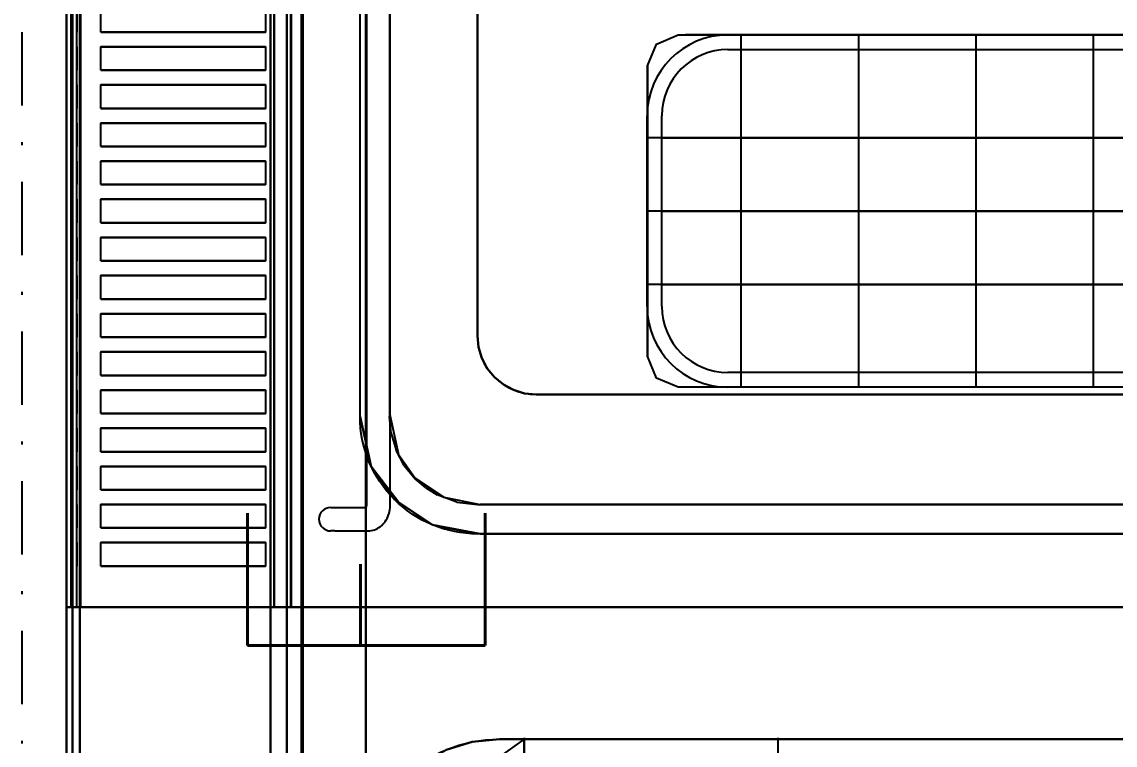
# Model space of a CAD drawing. Header units: millimetres. Extents: x 38967 to 51721, y 49836 to 53207.
# Drawn here: x 42049.88 to 42087.14, y 52542.14 to 52566.79 of the extents above; entities that cross this region are included whole.
import ezdxf

# ---------------------------------------------------------------- set-up
doc = ezdxf.new("R2010")
doc.units = ezdxf.units.MM
doc.header["$LTSCALE"] = 5
doc.linetypes.add('TRATTO-PUNTO', pattern=[1, 0.5, -0.25, 0, -0.25])
for name, color, linetype in [('200-EquipBorder-2d', 9, 'Continuous'), ('200-EquipInternal-2d', 252, 'Continuous'), ('200-EquipSteel-3d', 9, 'Continuous'), ('250-ele-2d', 20, 'Continuous')]:
    doc.layers.add(name, color=color, linetype=linetype)
doc.layers.add('200-InsPoint-3D', color=3, linetype='Continuous', plot=False)
doc.styles.add('SIMPLEX', font='simplex')

# ---------------------------------------------------------------- blocks, each defined once
blk = doc.blocks.new('ELECTROLUX-MC7-BODY400X250')
at = {"layer": '200-EquipBorder-2d'}
for p, q in [((0, 0), (400, 0)), ((0, -655), (0, 0)), ((400, 0), (400, -655))]:
    blk.add_line(p, q, dxfattribs=at)
at = {"layer": '200-EquipInternal-2d'}
blk.add_line((0, -80), (400, -80), dxfattribs=at)
at = {"layer": '200-EquipSteel-3d'}
for points, invisible_edges in [([(0, -0.34, 912.22), (0, 0, 910.5), (400, 0, 910.5), (400, -0.34, 912.22)], 8), ([(0, 0, 902.7), (0, -0.13, 901.81), (400, -0.13, 901.81), (400, 0, 902.7)], 2), ([(0, -0.13, 901.81), (0, -0.54, 901.01), (400, -0.54, 901.01), (400, -0.13, 901.81)], 10), ([(0, -1.32, 913.68), (0, -0.34, 912.22), (400, -0.34, 912.22), (400, -1.32, 913.68)], 10), ([(0, -0.54, 901.01), (0, -1.19, 900.39), (400, -1.19, 900.39), (400, -0.54, 901.01)], 10), ([(0, -1.19, 900.39), (0, -2, 900), (400, -2, 900), (400, -1.19, 900.39)], 8), ([(0, -2.78, 914.66), (0, -1.32, 913.68), (400, -1.32, 913.68), (400, -2.78, 914.66)], 10), ([(0, -655, 650), (0, -655, 900), (0, -2, 900), (0, -102, 724)], 12), ([(0, -2, 900), (0, -2, 724), (0, -102, 724)], 8), ([(0, -4.5, 915), (0, -2.78, 914.66), (400, -2.78, 914.66), (400, -4.5, 915)], 2), ([(400, -655, 650), (400, -102, 724), (400, -2, 900), (400, -655, 900)], 3), ([(400, -2, 900), (400, -2, 724), (400, -102, 724)], 8), ([(0, -71.6, 914.58), (0, -69.5, 915), (400, -69.5, 915), (400, -71.6, 914.58)], 8), ([(0, -73.39, 913.39), (0, -71.6, 914.58), (400, -71.6, 914.58), (400, -73.39, 913.39)], 10), ([(0, -74.58, 911.6), (0, -73.39, 913.39), (400, -73.39, 913.39), (400, -74.58, 911.6)], 10), ([(0, -75, 909.5), (0, -74.58, 911.6), (400, -74.58, 911.6), (400, -75, 909.5)], 2), ([(0, -75.45, 903.59), (0, -75, 905.7), (400, -75, 905.7), (400, -75.45, 903.59)], 8), ([(0, -76.64, 901.78), (0, -75.45, 903.59), (400, -75.45, 903.59), (400, -76.64, 901.78)], 10), ([(0, -78.4, 900.53), (0, -76.64, 901.78), (400, -76.64, 901.78), (400, -78.4, 900.53)], 10), ([(0, -80.5, 900), (0, -78.4, 900.53), (400, -78.4, 900.53), (400, -80.5, 900)], 2), ([(0, -102, 724), (0, -655, 650), (0, -102, 650)], 1), ([(400, -102, 724), (400, -655, 650), (400, -102, 650)], 1)]:
    blk.add_3dface(points, dxfattribs=dict(at, invisible_edges=invisible_edges))
for points in [[(0, 0, 910.5), (0, 0, 902.7), (400, 0, 902.7), (400, 0, 910.5)], [(0, -2, 724), (0, -2, 900), (400, -2, 900), (400, -2, 724)], [(0, -2, 724), (0, -102, 724), (400, -102, 724), (400, -2, 724)], [(0, -69.5, 915), (0, -4.5, 915), (400, -4.5, 915), (400, -69.5, 915)], [(0, -75, 905.7), (0, -75, 909.5), (400, -75, 909.5), (400, -75, 905.7)], [(0, -655, 650), (0, -102, 650), (400, -102, 650), (400, -655, 650)], [(0, -102, 650), (400, -102, 650), (400, -102, 724), (0, -102, 724)]]:
    blk.add_3dface(points, dxfattribs=at)
at = {"layer": '200-InsPoint-3D'}
for p in [(0, 0), (400, 0)]:
    blk.add_point(p, dxfattribs=at)
blk = doc.blocks.new('ELECTROLUX-MC7-CHIPSCUTTTOP400')
at = {"layer": '200-EquipInternal-2d'}
for p, q in [((355.5, -155.9), (45.5, -155.9)), ((45.5, -242.5), (355.5, -242.5)), ((45.5, -242.5), (355.5, -242.5))]:
    blk.add_line(p, q, dxfattribs=at)
blk.add_lwpolyline([(307.5, -640), (92.5, -640, -0.414214), (45, -592.5), (45, -147.5, -0.414214), (92.5, -100), (307.5, -100, -0.414214), (355, -147.5), (355, -592.5, -0.414214)], format="xyb", close=True, dxfattribs=at)
at = {"layer": '200-EquipSteel-3d'}
for points, invisible_edges in [([(400, -80.5, 900), (307.5, -100, 900), (92.5, -100, 900), (0, -80.5, 900)], 5), ([(307.5, -100, 900), (316.77, -100.91, 900), (400, -80.5, 900)], 10), ([(316.77, -100.91, 900), (325.68, -103.62, 900), (400, -80.5, 900)], 10), ([(325.68, -103.62, 900), (333.89, -108.01, 900), (400, -80.5, 900)], 10), ([(333.89, -108.01, 900), (341.09, -113.91, 900), (400, -80.5, 900)], 10), ([(341.09, -113.91, 900), (346.99, -121.11, 900), (400, -80.5, 900)], 10), ([(346.99, -121.11, 900), (351.38, -129.32, 900), (400, -80.5, 900)], 10), ([(351.38, -129.32, 900), (354.09, -138.23, 900), (400, -80.5, 900)], 10), ([(354.09, -138.23, 900), (355, -147.5, 900), (400, -80.5, 900)], 10), ([(400, -80.5, 900), (355, -147.5, 900), (355, -592.5, 900), (400, -655, 900)], 5), ([(351.38, -129.32, 750), (354.09, -138.23, 750), (354.09, -138.23, 900), (351.38, -129.32, 900)], 10), ([(351.38, -129.32, 750), (354.09, -138.23, 750), (354.09, -601.77, 750), (351.38, -610.68, 750)], 10), ([(354.09, -138.23, 750), (355, -147.5, 750), (355, -147.5, 900), (354.09, -138.23, 900)], 8), ([(354.09, -138.23, 750), (355, -147.5, 750), (355, -592.5, 750), (354.09, -601.77, 750)], 8)]:
    blk.add_3dface(points, dxfattribs=dict(at, invisible_edges=invisible_edges))
for points in [[(45, -155.9, 840), (355, -155.9, 840), (315, -100, 900), (85, -100, 900)], [(355, -147.5, 750), (355, -592.5, 750), (355, -592.5, 900), (355, -147.5, 900)], [(45, -242.5, 790), (355, -242.5, 790), (355, -155.9, 840), (45, -155.9, 840)], [(45, -242.5, 790), (355, -242.5, 790), (355, -497.5, 790), (45, -497.5, 790)]]:
    blk.add_3dface(points, dxfattribs=at)
blk = doc.blocks.new('E7CSPDC000')
blk.add_blockref('ELECTROLUX-MC7-BODY400X250', (0, 0))
blk.add_blockref('ELECTROLUX-MC7-CHIPSCUTTTOP400', (0, 0))
blk = doc.blocks.new('ECON')
at = {"layer": '250-ele-2d'}
for p, q in [((0, 40.64), (0, 20.32)), ((-40.64, 0), (-20.32, 0)), ((20.32, 0), (40.64, 0)), ((0, -20.32), (0, -40.64))]:
    blk.add_line(p, q, dxfattribs=at)
for radius in [20.32, 1]:
    blk.add_circle((0, 0), radius, dxfattribs=at)
blk.add_point((0, 0), dxfattribs=at)
at = {"layer": '250-ele-2d', "style": 'SIMPLEX', "flags": 8}
blk.add_attdef('E', (50.05, -40.64), '', height=81, dxfattribs=at)
blk = doc.blocks.new('ELECTROLUX-MC-CAMINO400')
at = {"layer": '200-EquipInternal-2d'}
for points in [[(0, -0.21), (400, -0.21), (400, -75.21), (0, -75.21)], [(14, -10.37), (22, -10.37), (22, -66.52), (14, -66.52)], [(27, -10.37), (35, -10.37), (35, -66.52), (27, -66.52)], [(40, -10.37), (48, -10.37), (48, -66.52), (40, -66.52)], [(53, -10.37), (61, -10.37), (61, -66.52), (53, -66.52)], [(66, -10.37), (74, -10.37), (74, -66.52), (66, -66.52)], [(79, -10.37), (87, -10.37), (87, -66.52), (79, -66.52)], [(92, -10.37), (100, -10.37), (100, -66.52), (92, -66.52)], [(105, -10.37), (113, -10.37), (113, -66.52), (105, -66.52)], [(118, -10.37), (126, -10.37), (126, -66.52), (118, -66.52)], [(131, -10.37), (139, -10.37), (139, -66.52), (131, -66.52)], [(144, -10.37), (152, -10.37), (152, -66.52), (144, -66.52)], [(157, -10.37), (165, -10.37), (165, -66.52), (157, -66.52)], [(170, -10.37), (178, -10.37), (178, -66.52), (170, -66.52)], [(183, -10.37), (191, -10.37), (191, -66.52), (183, -66.52)], [(196, -10.37), (204, -10.37), (204, -66.52), (196, -66.52)]]:
    blk.add_lwpolyline(points, close=True, dxfattribs=at)
at = {"layer": '200-EquipSteel-3d'}
for points in [[(0, -0.21, 917.01), (0, -0.21, 956), (400, -0.21, 956), (400, -0.21, 917.01)], [(0, -69.44, 915), (0, -3.39, 915), (400, -3.39, 915), (400, -69.44, 915)]]:
    blk.add_3dface(points, dxfattribs=at)
for points, invisible_edges in [([(0, -0.21, 956), (0, -0.36, 956.76), (400, -0.36, 956.76), (400, -0.21, 956)], 2), ([(0, -0.25, 916.62), (0, -0.21, 917.01), (400, -0.21, 917.01), (400, -0.25, 916.62)], 8), ([(0, -0.37, 916.23), (0, -0.25, 916.62), (400, -0.25, 916.62), (400, -0.37, 916.23)], 10), ([(0, -0.36, 956.76), (0, -0.78, 957.41), (400, -0.78, 957.41), (400, -0.36, 956.76)], 10), ([(0, -0.56, 915.88), (0, -0.37, 916.23), (400, -0.37, 916.23), (400, -0.56, 915.88)], 10), ([(0, -0.82, 915.58), (0, -0.56, 915.88), (400, -0.56, 915.88), (400, -0.82, 915.58)], 10), ([(0, -0.78, 957.41), (0, -1.43, 957.84), (400, -1.43, 957.84), (400, -0.78, 957.41)], 10), ([(0, -1.41, 915.27), (0, -0.82, 915.58), (400, -0.82, 915.58), (400, -1.41, 915.27)], 10), ([(0, -2.05, 915.07), (0, -1.41, 915.27), (400, -1.41, 915.27), (400, -2.05, 915.07)], 10), ([(0, -1.43, 957.84), (0, -2.19, 958), (400, -2.19, 958), (400, -1.43, 957.84)], 8), ([(0, -2.72, 914.98), (0, -2.05, 915.07), (400, -2.05, 915.07), (400, -2.72, 914.98)], 10), ([(0, -10.37, 957.76), (0, -2.19, 958), (14, -2.19, 958), (14, -10.37, 957.76)], 12), ([(0, -3.39, 915), (0, -2.72, 914.98), (400, -2.72, 914.98), (400, -3.39, 915)], 2), ([(14, -10.37, 957.76), (22, -10.37, 957.76), (22, -2.19, 958), (14, -2.19, 958)], 10), ([(22, -2.19, 958), (27, -2.19, 958), (27, -10.37, 957.76), (22, -10.37, 957.76)], 14), ([(27, -10.37, 957.76), (35, -10.37, 957.76), (35, -2.19, 958), (27, -2.19, 958)], 10), ([(35, -2.19, 958), (40, -2.19, 958), (40, -10.37, 957.76), (35, -10.37, 957.76)], 14), ([(40, -10.37, 957.76), (48, -10.37, 957.76), (48, -2.19, 958), (40, -2.19, 958)], 10), ([(48, -2.19, 958), (53, -2.19, 958), (53, -10.37, 957.76), (48, -10.37, 957.76)], 14), ([(53, -10.37, 957.76), (61, -10.37, 957.76), (61, -2.19, 958), (53, -2.19, 958)], 10), ([(61, -2.19, 958), (66, -2.19, 958), (66, -10.37, 957.76), (61, -10.37, 957.76)], 14), ([(66, -10.37, 957.76), (74, -10.37, 957.76), (74, -2.19, 958), (66, -2.19, 958)], 10), ([(74, -2.19, 958), (79, -2.19, 958), (79, -10.37, 957.76), (74, -10.37, 957.76)], 14), ([(79, -10.37, 957.76), (87, -10.37, 957.76), (87, -2.19, 958), (79, -2.19, 958)], 10), ([(87, -2.19, 958), (92, -2.19, 958), (92, -10.37, 957.76), (87, -10.37, 957.76)], 14), ([(92, -10.37, 957.76), (100, -10.37, 957.76), (100, -2.19, 958), (92, -2.19, 958)], 10), ([(100, -2.19, 958), (105, -2.19, 958), (105, -10.37, 957.76), (100, -10.37, 957.76)], 14), ([(105, -10.37, 957.76), (113, -10.37, 957.76), (113, -2.19, 958), (105, -2.19, 958)], 10), ([(113, -2.19, 958), (118, -2.19, 958), (118, -10.37, 957.76), (113, -10.37, 957.76)], 14), ([(118, -10.37, 957.76), (126, -10.37, 957.76), (126, -2.19, 958), (118, -2.19, 958)], 10), ([(126, -2.19, 958), (131, -2.19, 958), (131, -10.37, 957.76), (126, -10.37, 957.76)], 14), ([(131, -10.37, 957.76), (139, -10.37, 957.76), (139, -2.19, 958), (131, -2.19, 958)], 10), ([(139, -2.19, 958), (144, -2.19, 958), (144, -10.37, 957.76), (139, -10.37, 957.76)], 14), ([(144, -10.37, 957.76), (152, -10.37, 957.76), (152, -2.19, 958), (144, -2.19, 958)], 10), ([(152, -2.19, 958), (157, -2.19, 958), (157, -10.37, 957.76), (152, -10.37, 957.76)], 14), ([(157, -10.37, 957.76), (165, -10.37, 957.76), (165, -2.19, 958), (157, -2.19, 958)], 10), ([(165, -2.19, 958), (170, -2.19, 958), (170, -10.37, 957.76), (165, -10.37, 957.76)], 14), ([(170, -10.37, 957.76), (178, -10.37, 957.76), (178, -2.19, 958), (170, -2.19, 958)], 10), ([(178, -2.19, 958), (183, -2.19, 958), (183, -10.37, 957.76), (178, -10.37, 957.76)], 14), ([(183, -10.37, 957.76), (191, -10.37, 957.76), (191, -2.19, 958), (183, -2.19, 958)], 10), ([(191, -2.19, 958), (196, -2.19, 958), (196, -10.37, 957.76), (191, -10.37, 957.76)], 14), ([(196, -10.37, 957.76), (204, -10.37, 957.76), (204, -2.19, 958), (196, -2.19, 958)], 10), ([(0, -17.47, 956.91), (0, -10.37, 957.76), (14, -10.37, 957.76), (14, -17.47, 956.91)], 10), ([(22, -17.47, 956.91), (22, -10.37, 957.76), (27, -10.37, 957.76), (27, -17.47, 956.91)], 10), ([(35, -17.47, 956.91), (35, -10.37, 957.76), (40, -10.37, 957.76), (40, -17.47, 956.91)], 10), ([(48, -17.47, 956.91), (48, -10.37, 957.76), (53, -10.37, 957.76), (53, -17.47, 956.91)], 10), ([(61, -17.47, 956.91), (61, -10.37, 957.76), (66, -10.37, 957.76), (66, -17.47, 956.91)], 10), ([(74, -17.47, 956.91), (74, -10.37, 957.76), (79, -10.37, 957.76), (79, -17.47, 956.91)], 10), ([(87, -17.47, 956.91), (87, -10.37, 957.76), (92, -10.37, 957.76), (92, -17.47, 956.91)], 10), ([(100, -17.47, 956.91), (100, -10.37, 957.76), (105, -10.37, 957.76), (105, -17.47, 956.91)], 10), ([(113, -17.47, 956.91), (113, -10.37, 957.76), (118, -10.37, 957.76), (118, -17.47, 956.91)], 10), ([(126, -17.47, 956.91), (126, -10.37, 957.76), (131, -10.37, 957.76), (131, -17.47, 956.91)], 10), ([(139, -17.47, 956.91), (139, -10.37, 957.76), (144, -10.37, 957.76), (144, -17.47, 956.91)], 10), ([(152, -17.47, 956.91), (152, -10.37, 957.76), (157, -10.37, 957.76), (157, -17.47, 956.91)], 10), ([(165, -17.47, 956.91), (165, -10.37, 957.76), (170, -10.37, 957.76), (170, -17.47, 956.91)], 10), ([(178, -17.47, 956.91), (178, -10.37, 957.76), (183, -10.37, 957.76), (183, -17.47, 956.91)], 10), ([(191, -17.47, 956.91), (191, -10.37, 957.76), (196, -10.37, 957.76), (196, -17.47, 956.91)], 10), ([(0, -24.48, 955.45), (0, -17.47, 956.91), (14, -17.47, 956.91), (14, -24.48, 955.45)], 10), ([(22, -24.48, 955.45), (22, -17.47, 956.91), (27, -17.47, 956.91), (27, -24.48, 955.45)], 10), ([(35, -24.48, 955.45), (35, -17.47, 956.91), (40, -17.47, 956.91), (40, -24.48, 955.45)], 10), ([(48, -24.48, 955.45), (48, -17.47, 956.91), (53, -17.47, 956.91), (53, -24.48, 955.45)], 10), ([(61, -24.48, 955.45), (61, -17.47, 956.91), (66, -17.47, 956.91), (66, -24.48, 955.45)], 10), ([(74, -24.48, 955.45), (74, -17.47, 956.91), (79, -17.47, 956.91), (79, -24.48, 955.45)], 10), ([(87, -24.48, 955.45), (87, -17.47, 956.91), (92, -17.47, 956.91), (92, -24.48, 955.45)], 10), ([(100, -24.48, 955.45), (100, -17.47, 956.91), (105, -17.47, 956.91), (105, -24.48, 955.45)], 10), ([(113, -24.48, 955.45), (113, -17.47, 956.91), (118, -17.47, 956.91), (118, -24.48, 955.45)], 10), ([(126, -24.48, 955.45), (126, -17.47, 956.91), (131, -17.47, 956.91), (131, -24.48, 955.45)], 10), ([(139, -24.48, 955.45), (139, -17.47, 956.91), (144, -17.47, 956.91), (144, -24.48, 955.45)], 10), ([(152, -24.48, 955.45), (152, -17.47, 956.91), (157, -17.47, 956.91), (157, -24.48, 955.45)], 10), ([(165, -24.48, 955.45), (165, -17.47, 956.91), (170, -17.47, 956.91), (170, -24.48, 955.45)], 10), ([(178, -24.48, 955.45), (178, -17.47, 956.91), (183, -17.47, 956.91), (183, -24.48, 955.45)], 10), ([(191, -24.48, 955.45), (191, -17.47, 956.91), (196, -17.47, 956.91), (196, -24.48, 955.45)], 10), ([(0, -31.33, 953.39), (0, -24.48, 955.45), (14, -24.48, 955.45), (14, -31.33, 953.39)], 10), ([(22, -31.33, 953.39), (22, -24.48, 955.45), (27, -24.48, 955.45), (27, -31.33, 953.39)], 10), ([(35, -31.33, 953.39), (35, -24.48, 955.45), (40, -24.48, 955.45), (40, -31.33, 953.39)], 10), ([(48, -31.33, 953.39), (48, -24.48, 955.45), (53, -24.48, 955.45), (53, -31.33, 953.39)], 10), ([(61, -31.33, 953.39), (61, -24.48, 955.45), (66, -24.48, 955.45), (66, -31.33, 953.39)], 10), ([(74, -31.33, 953.39), (74, -24.48, 955.45), (79, -24.48, 955.45), (79, -31.33, 953.39)], 10), ([(87, -31.33, 953.39), (87, -24.48, 955.45), (92, -24.48, 955.45), (92, -31.33, 953.39)], 10), ([(100, -31.33, 953.39), (100, -24.48, 955.45), (105, -24.48, 955.45), (105, -31.33, 953.39)], 10), ([(113, -31.33, 953.39), (113, -24.48, 955.45), (118, -24.48, 955.45), (118, -31.33, 953.39)], 10), ([(126, -31.33, 953.39), (126, -24.48, 955.45), (131, -24.48, 955.45), (131, -31.33, 953.39)], 10), ([(139, -31.33, 953.39), (139, -24.48, 955.45), (144, -24.48, 955.45), (144, -31.33, 953.39)], 10), ([(152, -31.33, 953.39), (152, -24.48, 955.45), (157, -24.48, 955.45), (157, -31.33, 953.39)], 10), ([(165, -31.33, 953.39), (165, -24.48, 955.45), (170, -24.48, 955.45), (170, -31.33, 953.39)], 10), ([(178, -31.33, 953.39), (178, -24.48, 955.45), (183, -24.48, 955.45), (183, -31.33, 953.39)], 10), ([(191, -31.33, 953.39), (191, -24.48, 955.45), (196, -24.48, 955.45), (196, -31.33, 953.39)], 10), ([(0, -37.98, 950.75), (0, -31.33, 953.39), (14, -31.33, 953.39), (14, -37.98, 950.75)], 10), ([(22, -37.98, 950.75), (22, -31.33, 953.39), (27, -31.33, 953.39), (27, -37.98, 950.75)], 10), ([(35, -37.98, 950.75), (35, -31.33, 953.39), (40, -31.33, 953.39), (40, -37.98, 950.75)], 10), ([(48, -37.98, 950.75), (48, -31.33, 953.39), (53, -31.33, 953.39), (53, -37.98, 950.75)], 10), ([(61, -37.98, 950.75), (61, -31.33, 953.39), (66, -31.33, 953.39), (66, -37.98, 950.75)], 10), ([(74, -37.98, 950.75), (74, -31.33, 953.39), (79, -31.33, 953.39), (79, -37.98, 950.75)], 10), ([(87, -37.98, 950.75), (87, -31.33, 953.39), (92, -31.33, 953.39), (92, -37.98, 950.75)], 10), ([(100, -37.98, 950.75), (100, -31.33, 953.39), (105, -31.33, 953.39), (105, -37.98, 950.75)], 10), ([(113, -37.98, 950.75), (113, -31.33, 953.39), (118, -31.33, 953.39), (118, -37.98, 950.75)], 10), ([(126, -37.98, 950.75), (126, -31.33, 953.39), (131, -31.33, 953.39), (131, -37.98, 950.75)], 10), ([(139, -37.98, 950.75), (139, -31.33, 953.39), (144, -31.33, 953.39), (144, -37.98, 950.75)], 10), ([(152, -37.98, 950.75), (152, -31.33, 953.39), (157, -31.33, 953.39), (157, -37.98, 950.75)], 10), ([(165, -37.98, 950.75), (165, -31.33, 953.39), (170, -31.33, 953.39), (170, -37.98, 950.75)], 10), ([(178, -37.98, 950.75), (178, -31.33, 953.39), (183, -31.33, 953.39), (183, -37.98, 950.75)], 10), ([(191, -37.98, 950.75), (191, -31.33, 953.39), (196, -31.33, 953.39), (196, -37.98, 950.75)], 10), ([(0, -44.37, 947.54), (0, -37.98, 950.75), (14, -37.98, 950.75), (14, -44.37, 947.54)], 10), ([(22, -44.37, 947.54), (22, -37.98, 950.75), (27, -37.98, 950.75), (27, -44.37, 947.54)], 10), ([(35, -44.37, 947.54), (35, -37.98, 950.75), (40, -37.98, 950.75), (40, -44.37, 947.54)], 10), ([(48, -44.37, 947.54), (48, -37.98, 950.75), (53, -37.98, 950.75), (53, -44.37, 947.54)], 10), ([(61, -44.37, 947.54), (61, -37.98, 950.75), (66, -37.98, 950.75), (66, -44.37, 947.54)], 10), ([(74, -44.37, 947.54), (74, -37.98, 950.75), (79, -37.98, 950.75), (79, -44.37, 947.54)], 10), ([(87, -44.37, 947.54), (87, -37.98, 950.75), (92, -37.98, 950.75), (92, -44.37, 947.54)], 10), ([(100, -44.37, 947.54), (100, -37.98, 950.75), (105, -37.98, 950.75), (105, -44.37, 947.54)], 10), ([(113, -44.37, 947.54), (113, -37.98, 950.75), (118, -37.98, 950.75), (118, -44.37, 947.54)], 10), ([(126, -44.37, 947.54), (126, -37.98, 950.75), (131, -37.98, 950.75), (131, -44.37, 947.54)], 10), ([(139, -44.37, 947.54), (139, -37.98, 950.75), (144, -37.98, 950.75), (144, -44.37, 947.54)], 10), ([(152, -44.37, 947.54), (152, -37.98, 950.75), (157, -37.98, 950.75), (157, -44.37, 947.54)], 10), ([(165, -44.37, 947.54), (165, -37.98, 950.75), (170, -37.98, 950.75), (170, -44.37, 947.54)], 10), ([(178, -44.37, 947.54), (178, -37.98, 950.75), (183, -37.98, 950.75), (183, -44.37, 947.54)], 10), ([(191, -44.37, 947.54), (191, -37.98, 950.75), (196, -37.98, 950.75), (196, -44.37, 947.54)], 10), ([(0, -50.47, 943.8), (0, -44.37, 947.54), (14, -44.37, 947.54), (14, -50.47, 943.8)], 10), ([(22, -50.47, 943.8), (22, -44.37, 947.54), (27, -44.37, 947.54), (27, -50.47, 943.8)], 10), ([(35, -50.47, 943.8), (35, -44.37, 947.54), (40, -44.37, 947.54), (40, -50.47, 943.8)], 10), ([(48, -50.47, 943.8), (48, -44.37, 947.54), (53, -44.37, 947.54), (53, -50.47, 943.8)], 10), ([(61, -50.47, 943.8), (61, -44.37, 947.54), (66, -44.37, 947.54), (66, -50.47, 943.8)], 10), ([(74, -50.47, 943.8), (74, -44.37, 947.54), (79, -44.37, 947.54), (79, -50.47, 943.8)], 10), ([(87, -50.47, 943.8), (87, -44.37, 947.54), (92, -44.37, 947.54), (92, -50.47, 943.8)], 10), ([(100, -50.47, 943.8), (100, -44.37, 947.54), (105, -44.37, 947.54), (105, -50.47, 943.8)], 10), ([(113, -50.47, 943.8), (113, -44.37, 947.54), (118, -44.37, 947.54), (118, -50.47, 943.8)], 10), ([(126, -50.47, 943.8), (126, -44.37, 947.54), (131, -44.37, 947.54), (131, -50.47, 943.8)], 10), ([(139, -50.47, 943.8), (139, -44.37, 947.54), (144, -44.37, 947.54), (144, -50.47, 943.8)], 10), ([(152, -50.47, 943.8), (152, -44.37, 947.54), (157, -44.37, 947.54), (157, -50.47, 943.8)], 10), ([(165, -50.47, 943.8), (165, -44.37, 947.54), (170, -44.37, 947.54), (170, -50.47, 943.8)], 10), ([(178, -50.47, 943.8), (178, -44.37, 947.54), (183, -44.37, 947.54), (183, -50.47, 943.8)], 10), ([(191, -50.47, 943.8), (191, -44.37, 947.54), (196, -44.37, 947.54), (196, -50.47, 943.8)], 10), ([(0, -56.22, 939.54), (0, -50.47, 943.8), (14, -50.47, 943.8), (14, -56.22, 939.54)], 10), ([(22, -56.22, 939.54), (22, -50.47, 943.8), (27, -50.47, 943.8), (27, -56.22, 939.54)], 10), ([(35, -56.22, 939.54), (35, -50.47, 943.8), (40, -50.47, 943.8), (40, -56.22, 939.54)], 10), ([(48, -56.22, 939.54), (48, -50.47, 943.8), (53, -50.47, 943.8), (53, -56.22, 939.54)], 10), ([(61, -56.22, 939.54), (61, -50.47, 943.8), (66, -50.47, 943.8), (66, -56.22, 939.54)], 10), ([(74, -56.22, 939.54), (74, -50.47, 943.8), (79, -50.47, 943.8), (79, -56.22, 939.54)], 10), ([(87, -56.22, 939.54), (87, -50.47, 943.8), (92, -50.47, 943.8), (92, -56.22, 939.54)], 10), ([(100, -56.22, 939.54), (100, -50.47, 943.8), (105, -50.47, 943.8), (105, -56.22, 939.54)], 10), ([(113, -56.22, 939.54), (113, -50.47, 943.8), (118, -50.47, 943.8), (118, -56.22, 939.54)], 10), ([(126, -56.22, 939.54), (126, -50.47, 943.8), (131, -50.47, 943.8), (131, -56.22, 939.54)], 10), ([(139, -56.22, 939.54), (139, -50.47, 943.8), (144, -50.47, 943.8), (144, -56.22, 939.54)], 10), ([(152, -56.22, 939.54), (152, -50.47, 943.8), (157, -50.47, 943.8), (157, -56.22, 939.54)], 10), ([(165, -56.22, 939.54), (165, -50.47, 943.8), (170, -50.47, 943.8), (170, -56.22, 939.54)], 10), ([(178, -56.22, 939.54), (178, -50.47, 943.8), (183, -50.47, 943.8), (183, -56.22, 939.54)], 10), ([(191, -56.22, 939.54), (191, -50.47, 943.8), (196, -50.47, 943.8), (196, -56.22, 939.54)], 10), ([(0, -61.59, 934.81), (0, -56.22, 939.54), (14, -56.22, 939.54), (14, -61.59, 934.81)], 10), ([(22, -61.59, 934.81), (22, -56.22, 939.54), (27, -56.22, 939.54), (27, -61.59, 934.81)], 10), ([(35, -61.59, 934.81), (35, -56.22, 939.54), (40, -56.22, 939.54), (40, -61.59, 934.81)], 10), ([(48, -61.59, 934.81), (48, -56.22, 939.54), (53, -56.22, 939.54), (53, -61.59, 934.81)], 10), ([(61, -61.59, 934.81), (61, -56.22, 939.54), (66, -56.22, 939.54), (66, -61.59, 934.81)], 10), ([(74, -61.59, 934.81), (74, -56.22, 939.54), (79, -56.22, 939.54), (79, -61.59, 934.81)], 10), ([(87, -61.59, 934.81), (87, -56.22, 939.54), (92, -56.22, 939.54), (92, -61.59, 934.81)], 10), ([(100, -61.59, 934.81), (100, -56.22, 939.54), (105, -56.22, 939.54), (105, -61.59, 934.81)], 10), ([(113, -61.59, 934.81), (113, -56.22, 939.54), (118, -56.22, 939.54), (118, -61.59, 934.81)], 10), ([(126, -61.59, 934.81), (126, -56.22, 939.54), (131, -56.22, 939.54), (131, -61.59, 934.81)], 10), ([(139, -61.59, 934.81), (139, -56.22, 939.54), (144, -56.22, 939.54), (144, -61.59, 934.81)], 10), ([(152, -61.59, 934.81), (152, -56.22, 939.54), (157, -56.22, 939.54), (157, -61.59, 934.81)], 10), ([(165, -61.59, 934.81), (165, -56.22, 939.54), (170, -56.22, 939.54), (170, -61.59, 934.81)], 10), ([(178, -61.59, 934.81), (178, -56.22, 939.54), (183, -56.22, 939.54), (183, -61.59, 934.81)], 10), ([(191, -61.59, 934.81), (191, -56.22, 939.54), (196, -56.22, 939.54), (196, -61.59, 934.81)], 10), ([(0, -66.52, 929.63), (0, -61.59, 934.81), (14, -61.59, 934.81), (14, -66.52, 929.63)], 10), ([(22, -66.52, 929.63), (22, -61.59, 934.81), (27, -61.59, 934.81), (27, -66.52, 929.63)], 10), ([(35, -66.52, 929.63), (35, -61.59, 934.81), (40, -61.59, 934.81), (40, -66.52, 929.63)], 10), ([(48, -66.52, 929.63), (48, -61.59, 934.81), (53, -61.59, 934.81), (53, -66.52, 929.63)], 10), ([(61, -66.52, 929.63), (61, -61.59, 934.81), (66, -61.59, 934.81), (66, -66.52, 929.63)], 10), ([(74, -66.52, 929.63), (74, -61.59, 934.81), (79, -61.59, 934.81), (79, -66.52, 929.63)], 10), ([(87, -66.52, 929.63), (87, -61.59, 934.81), (92, -61.59, 934.81), (92, -66.52, 929.63)], 10), ([(100, -66.52, 929.63), (100, -61.59, 934.81), (105, -61.59, 934.81), (105, -66.52, 929.63)], 10), ([(113, -66.52, 929.63), (113, -61.59, 934.81), (118, -61.59, 934.81), (118, -66.52, 929.63)], 10), ([(126, -66.52, 929.63), (126, -61.59, 934.81), (131, -61.59, 934.81), (131, -66.52, 929.63)], 10), ([(139, -66.52, 929.63), (139, -61.59, 934.81), (144, -61.59, 934.81), (144, -66.52, 929.63)], 10), ([(152, -66.52, 929.63), (152, -61.59, 934.81), (157, -61.59, 934.81), (157, -66.52, 929.63)], 10), ([(165, -66.52, 929.63), (165, -61.59, 934.81), (170, -61.59, 934.81), (170, -66.52, 929.63)], 10), ([(178, -66.52, 929.63), (178, -61.59, 934.81), (183, -61.59, 934.81), (183, -66.52, 929.63)], 10), ([(191, -66.52, 929.63), (191, -61.59, 934.81), (196, -61.59, 934.81), (196, -66.52, 929.63)], 10), ([(0, -71, 924.05), (0, -66.52, 929.63), (14, -66.52, 929.63), (14, -71, 924.05)], 14), ([(14, -71, 924.05), (22, -71, 924.05), (22, -66.52, 929.63), (14, -66.52, 929.63)], 11), ([(22, -71, 924.05), (27, -71, 924.05), (27, -66.52, 929.63), (22, -66.52, 929.63)], 15), ([(27, -71, 924.05), (35, -71, 924.05), (35, -66.52, 929.63), (27, -66.52, 929.63)], 11), ([(35, -71, 924.05), (40, -71, 924.05), (40, -66.52, 929.63), (35, -66.52, 929.63)], 15), ([(40, -71, 924.05), (48, -71, 924.05), (48, -66.52, 929.63), (40, -66.52, 929.63)], 11), ([(48, -71, 924.05), (53, -71, 924.05), (53, -66.52, 929.63), (48, -66.52, 929.63)], 15), ([(53, -71, 924.05), (61, -71, 924.05), (61, -66.52, 929.63), (53, -66.52, 929.63)], 11), ([(61, -71, 924.05), (66, -71, 924.05), (66, -66.52, 929.63), (61, -66.52, 929.63)], 15), ([(66, -71, 924.05), (74, -71, 924.05), (74, -66.52, 929.63), (66, -66.52, 929.63)], 11), ([(74, -71, 924.05), (79, -71, 924.05), (79, -66.52, 929.63), (74, -66.52, 929.63)], 15), ([(79, -71, 924.05), (87, -71, 924.05), (87, -66.52, 929.63), (79, -66.52, 929.63)], 11), ([(87, -71, 924.05), (92, -71, 924.05), (92, -66.52, 929.63), (87, -66.52, 929.63)], 15), ([(92, -71, 924.05), (100, -71, 924.05), (100, -66.52, 929.63), (92, -66.52, 929.63)], 11), ([(100, -71, 924.05), (105, -71, 924.05), (105, -66.52, 929.63), (100, -66.52, 929.63)], 15), ([(105, -71, 924.05), (113, -71, 924.05), (113, -66.52, 929.63), (105, -66.52, 929.63)], 11), ([(113, -71, 924.05), (118, -71, 924.05), (118, -66.52, 929.63), (113, -66.52, 929.63)], 15), ([(118, -71, 924.05), (126, -71, 924.05), (126, -66.52, 929.63), (118, -66.52, 929.63)], 11), ([(126, -71, 924.05), (131, -71, 924.05), (131, -66.52, 929.63), (126, -66.52, 929.63)], 15), ([(131, -71, 924.05), (139, -71, 924.05), (139, -66.52, 929.63), (131, -66.52, 929.63)], 11), ([(139, -71, 924.05), (144, -71, 924.05), (144, -66.52, 929.63), (139, -66.52, 929.63)], 15), ([(144, -71, 924.05), (152, -71, 924.05), (152, -66.52, 929.63), (144, -66.52, 929.63)], 11), ([(152, -71, 924.05), (157, -71, 924.05), (157, -66.52, 929.63), (152, -66.52, 929.63)], 15), ([(157, -71, 924.05), (165, -71, 924.05), (165, -66.52, 929.63), (157, -66.52, 929.63)], 11), ([(165, -71, 924.05), (170, -71, 924.05), (170, -66.52, 929.63), (165, -66.52, 929.63)], 15), ([(170, -71, 924.05), (178, -71, 924.05), (178, -66.52, 929.63), (170, -66.52, 929.63)], 11), ([(178, -71, 924.05), (183, -71, 924.05), (183, -66.52, 929.63), (178, -66.52, 929.63)], 15), ([(183, -71, 924.05), (191, -71, 924.05), (191, -66.52, 929.63), (183, -66.52, 929.63)], 11), ([(191, -71, 924.05), (196, -71, 924.05), (196, -66.52, 929.63), (191, -66.52, 929.63)], 15), ([(196, -71, 924.05), (204, -71, 924.05), (204, -66.52, 929.63), (196, -66.52, 929.63)], 11), ([(0, -70.76, 915.05), (0, -69.44, 915), (400, -69.44, 915), (400, -70.76, 915.05)], 8), ([(0, -72.06, 915.25), (0, -70.76, 915.05), (400, -70.76, 915.05), (400, -72.06, 915.25)], 10), ([(0, -74.97, 918.1), (0, -71, 924.05), (400, -71, 924.05), (400, -74.97, 918.1)], 2), ([(0, -73.33, 915.6), (0, -72.06, 915.25), (400, -72.06, 915.25), (400, -73.33, 915.6)], 10), ([(0, -74.56, 916.08), (0, -73.33, 915.6), (400, -73.33, 915.6), (400, -74.56, 916.08)], 10), ([(0, -74.96, 916.48), (0, -74.56, 916.08), (400, -74.56, 916.08), (400, -74.96, 916.48)], 10), ([(0, -75.18, 917), (0, -74.96, 916.48), (400, -74.96, 916.48), (400, -75.18, 917)], 10), ([(0, -74.97, 918.1), (0, -75.18, 917.57), (400, -75.18, 917.57), (400, -74.97, 918.1)], 2), ([(0, -75.18, 917.57), (0, -75.18, 917), (400, -75.18, 917), (400, -75.18, 917.57)], 10)]:
    blk.add_3dface(points, dxfattribs=dict(at, invisible_edges=invisible_edges))
blk = doc.blocks.new('ELECTROLUX-MC7-FRYTOP2-400')
at = {"layer": '200-EquipInternal-2d'}
for p, q in [((26, -91.46), (26, -90)), ((26, -91.46), (26, -102.78)), ((34, -90), (34, -91.46)), ((34, -91.46), (34, -102.13)), ((35, -102.31), (365, -102.31)), ((35, -110.31), (365, -110.31)), ((110, -202.89), (110, -458.66)), ((135, -202.89), (135, -458.95)), ((160, -202.89), (160, -458.95)), ((80, -229.96), (190, -229.96)), ((80, -269.96), (190, -269.96)), ((80, -309.96), (190, -309.96)), ((80, -349.96), (190, -349.96))]:
    blk.add_line(p, q, dxfattribs=at)
at = {"layer": '200-EquipInternal-2d', "linetype": 'Continuous'}
for p, q in [((102.5, -197.89), (167.5, -197.89)), ((102.5, -202.89), (167.5, -202.89)), ((75, -436.45), (75, -225.39)), ((80, -436.45), (80, -225.39)), ((190, -225.39), (190, -436.45)), ((195, -225.39), (195, -436.45))]:
    blk.add_line(p, q, dxfattribs=at)
at = {"layer": '200-EquipInternal-2d'}
for points in [[(375, -140), (375, -565, -0.414214), (335, -605), (65, -605, -0.414214), (25, -565), (25, -140, -0.414214), (65, -100), (335, -100, -0.414214)], [(92.5, -520), (307.5, -520, 0.414214), (327.5, -500), (327.5, -160, 0.414214), (307.5, -140), (92.5, -140, 0.414214), (72.5, -160), (72.5, -500, 0.414214)]]:
    blk.add_lwpolyline(points, format="xyb", close=True, dxfattribs=at)
blk.add_arc((30, -90), 4, 0, 180, dxfattribs=at)
at = {"layer": '200-EquipInternal-2d', "linetype": 'Continuous'}
for centre, radius, start, end in [((102.5, -225.39), 27.5, 90, 180), ((167.5, -225.39), 27.5, 0, 90), ((102.5, -225.39), 22.5, 90, 180), ((167.5, -225.39), 22.5, 0, 90)]:
    blk.add_arc(centre, radius, start, end, dxfattribs=at)
at = {"layer": '200-EquipInternal-2d'}
blk.add_ellipse((30, -91.46), major_axis=(4, 0), ratio=0.707107, start_param=0, end_param=0.00009, dxfattribs=at)
for points, knots in [([(26, -102.78), (26, -103.52), (26.13, -104.26), (26.62, -105.67), (27, -106.33), (27.95, -107.57), (28.55, -108.13), (29.9, -109.06), (30.65, -109.44), (32.21, -109.99), (33.02, -110.17), (34.22, -110.29), (34.61, -110.31), (35, -110.31)], [3.141593, 3.141593, 3.141593, 3.141593, 3.384026, 3.384026, 3.640157, 3.640157, 3.934609, 3.934609, 4.248768, 4.248768, 4.562927, 4.562927, 4.712389, 4.712389, 4.712389, 4.712389]), ([(34, -102.13), (34.07, -102.16), (34.15, -102.19), (34.33, -102.24), (34.45, -102.26), (34.68, -102.3), (34.81, -102.31), (34.96, -102.31), (34.98, -102.31), (35, -102.31)], [4.1798311, 4.1798311, 4.1798311, 4.1798311, 4.33287, 4.33287, 4.5070789, 4.5070789, 4.6851432, 4.6851432, 4.712389, 4.712389, 4.712389, 4.712389])]:
    blk.add_open_spline(points, degree=3, knots=knots, dxfattribs=at)
at = {"layer": '200-EquipSteel-3d'}
for p, q in [((184.5, -197.95, 870), (85.5, -197.95, 870)), ((184.5, -197.95, 830), (86.5, -197.95, 830)), ((184.5, -197.95, 790), (86.5, -197.95, 790)), ((184.5, -197.95, 750), (86.5, -197.95, 750)), ((86.5, -197.95, 895), (86.5, -197.95, 745)), ((86.5, -197.95, 895), (86.5, -197.95, 745)), ((110, -463.95, 745), (110, -197.95, 745)), ((129.45, -197.95, 895), (129.45, -197.95, 745)), ((135, -463.95, 745), (135, -197.95, 745)), ((150.7, -197.95, 895), (150.7, -197.95, 745)), ((154.28, -197.95, 895), (154.28, -197.95, 745)), ((160, -463.95, 745), (160, -197.95, 745)), ((174.45, -197.95, 895), (174.45, -197.95, 745)), ((184.5, -197.95, 895), (184.5, -197.95, 745)), ((184.5, -197.95, 895), (184.5, -197.95, 745)), ((75, -450.95, 870), (75, -210.95, 870)), ((75, -450.95, 750), (75, -210.95, 750)), ((75, -450.95, 790), (75, -210.95, 790)), ((75, -450.95, 830), (75, -210.95, 830)), ((75, -210.95, 895), (75, -210.95, 745)), ((75, -210.95, 895), (75, -210.95, 745)), ((195, -450.95, 870), (195, -210.95, 870)), ((195, -450.95, 750), (195, -210.95, 750)), ((195, -450.95, 790), (195, -210.95, 790)), ((195, -450.95, 830), (195, -210.95, 830)), ((195, -210.95, 895), (195, -210.95, 745)), ((75, -229.96, 745), (195, -229.96, 745)), ((75, -250.95, 895), (75, -250.95, 745)), ((195, -250.95, 895), (195, -250.95, 745)), ((75, -269.96, 745), (195, -269.96, 745)), ((75, -290.95, 895), (75, -290.95, 745)), ((195, -290.95, 895), (195, -290.95, 745)), ((75, -309.96, 745), (195, -309.96, 745)), ((75, -330.95, 895), (75, -330.95, 745)), ((195, -330.95, 895), (195, -330.95, 745)), ((75, -349.96, 745), (195, -349.96, 745))]:
    blk.add_line(p, q, dxfattribs=at)
for elevation in [745, 895]:
    blk.add_lwpolyline([(75, -208.45), (78.08, -201.03), (85.5, -197.95), (184.5, -197.95), (191.92, -201.03), (195, -208.45), (195, -453.45), (191.92, -460.88), (184.5, -463.95), (85.5, -463.95), (78.08, -460.88), (75, -453.45)], close=True, dxfattribs=dict(at, elevation=elevation))
for points, invisible_edges in [([(65, -100, 900), (335, -100, 900), (400, -80.5, 900), (0, -80.5, 900)], 11), ([(65, -100, 900), (47.95, -103.82, 900), (42.33, -107.77, 900), (0, -80.5, 900)], 12), ([(42.33, -107.77, 900), (36.72, -111.72, 900), (28.04, -124.69, 900), (0, -80.5, 900)], 12), ([(28.04, -124.69, 900), (25, -140, 900), (0, -80.5, 900)], 10), ([(25, -140, 900), (0, -80.5, 900), (0, -655, 900), (25, -565, 900)], 5), ([(66.11, -110, 890), (52.08, -113.14, 890), (47.95, -103.82, 900), (65, -100, 900)], 10), ([(335, -100, 900), (333.89, -110, 890), (66.11, -110, 890), (65, -100, 900)], 5), ([(52.08, -113.14, 890), (43.99, -118.82, 890), (35.68, -113.27, 900), (47.95, -103.82, 900)], 10), ([(53.52, -112.28, 890), (84.85, -141.52, 890), (88.6, -140.38, 890), (59.15, -110.58, 890)], 5), ([(88.6, -140.38, 890), (59.15, -110.58, 890), (65, -110, 890), (92.5, -140, 890)], 5), ([(65, -110, 890), (92.5, -140, 890), (307.5, -140, 890), (335, -110, 890)], 5), ([(43.99, -118.82, 890), (37.46, -128.59, 890), (28.04, -124.69, 900), (35.68, -113.27, 900)], 10), ([(43.79, -118.79, 890), (78.36, -145.86, 890), (81.39, -143.37, 890), (48.33, -115.06, 890)], 5), ([(81.39, -143.37, 890), (48.33, -115.06, 890), (53.52, -112.28, 890), (84.85, -141.52, 890)], 5), ([(75.87, -148.89, 890), (40.74, -122.35, 890), (43.79, -118.79, 890), (78.36, -145.86, 890)], 5), ([(38.29, -126.34, 890), (74.02, -152.35, 890), (75.87, -148.89, 890), (40.74, -122.35, 890)], 5), ([(37.46, -128.59, 890), (35, -140.98, 890), (25, -140.98, 900), (28.04, -124.69, 900)], 10), ([(72.88, -156.1, 890), (35.83, -132.97, 890), (38.29, -126.34, 890), (74.02, -152.35, 890)], 5), ([(35, -140, 890), (72.5, -160, 890), (72.88, -156.1, 890), (35.83, -132.97, 890)], 5), ([(35, -140.98, 890), (25, -140.98, 900), (25, -564.02, 900), (35, -564.02, 890)], 5), ([(72.5, -160, 890), (35, -140, 890), (35, -565, 890), (72.5, -500, 890)], 5), ([(84.85, -141.52, 730), (315.15, -141.52, 730), (318.61, -143.37, 730), (81.39, -143.37, 730)], 5), ([(81.39, -143.37, 890), (81.39, -143.37, 730), (84.85, -141.52, 730), (84.85, -141.52, 890)], 5), ([(311.4, -140.38, 730), (88.6, -140.38, 730), (84.85, -141.52, 730), (315.15, -141.52, 730)], 5), ([(84.85, -141.52, 730), (84.85, -141.52, 890), (88.6, -140.38, 890), (88.6, -140.38, 730)], 5), ([(92.5, -140, 730), (307.5, -140, 730), (311.4, -140.38, 730), (88.6, -140.38, 730)], 4), ([(88.6, -140.38, 890), (88.6, -140.38, 730), (92.5, -140, 730), (92.5, -140, 890)], 1), ([(318.61, -143.37, 730), (81.39, -143.37, 730), (78.36, -145.86, 730), (321.64, -145.86, 730)], 5), ([(78.36, -145.86, 730), (78.36, -145.86, 890), (81.39, -143.37, 890), (81.39, -143.37, 730)], 5), ([(324.13, -148.89, 730), (75.87, -148.89, 730), (74.02, -152.35, 730), (325.98, -152.35, 730)], 5), ([(74.02, -152.35, 730), (74.02, -152.35, 890), (75.87, -148.89, 890), (75.87, -148.89, 730)], 5), ([(78.36, -145.86, 730), (321.64, -145.86, 730), (324.13, -148.89, 730), (75.87, -148.89, 730)], 5), ([(75.87, -148.89, 890), (75.87, -148.89, 730), (78.36, -145.86, 730), (78.36, -145.86, 890)], 5), ([(74.02, -152.35, 730), (325.98, -152.35, 730), (327.12, -156.1, 730), (72.88, -156.1, 730)], 5), ([(72.88, -156.1, 890), (72.88, -156.1, 730), (74.02, -152.35, 730), (74.02, -152.35, 890)], 5), ([(327.12, -156.1, 730), (72.88, -156.1, 730), (72.5, -160, 730), (327.5, -160, 730)], 5), ([(72.5, -160, 730), (72.5, -160, 890), (72.88, -156.1, 890), (72.88, -156.1, 730)], 4), ([(72.5, -500, 730), (327.5, -500, 730), (327.5, -160, 730), (72.5, -160, 730)], 5), ([(72.5, -160, 890), (72.5, -160, 730), (72.5, -500, 730), (72.5, -500, 890)], 1)]:
    blk.add_3dface(points, dxfattribs=dict(at, invisible_edges=invisible_edges))
blk.add_3dface([(92.5, -140, 890), (92.5, -140, 730), (307.5, -140, 730), (307.5, -140, 890)], dxfattribs=at)
blk = doc.blocks.new('E7FRED2A00')
for name, p in [('ELECTROLUX-MC7-BODY400X250', (0, 0)), ('ELECTROLUX-MC-CAMINO400', (0, -1.29)), ('ELECTROLUX-MC7-FRYTOP2-400', (0, 0))]:
    blk.add_blockref(name, p)

msp = doc.modelspace()

# ---------------------------------------------------------------- block references
at = {"xscale": 0.09999999999854481, "yscale": 0.09999999999854481, "zscale": 0.1, "rotation": 90}
msp.add_blockref('E7CSPDC000', (42051.402, 52506.844), dxfattribs=at)

# ---------------------------------------------------------------- next in the draw order: linework, layer by layer
at = {"layer": '200-EquipBorder-2d', "linetype": 'TRATTO-PUNTO'}
msp.add_lwpolyline([(42155.091, 52780.644), (42049.876, 52780.644), (42049.876, 52419.555), (42155.091, 52419.555)], close=True, dxfattribs=at)

# ---------------------------------------------------------------- next in the draw order: block references
at = {"xscale": 0.1000000000003638, "yscale": 0.09999999999854481, "zscale": 0.1000000000003638, "rotation": 90}
msp.add_blockref('E7FRED2A00', (42051.402, 52546.844), dxfattribs=at)
at = {"xscale": 0.09999999999854481, "yscale": 0.09999999999854481, "zscale": 0.1, "rotation": 90}
msp.add_blockref('ECON', (42061.602, 52539.144), dxfattribs=at).add_auto_attribs({'E': 'E'})

doc.saveas('drawing.dxf')
